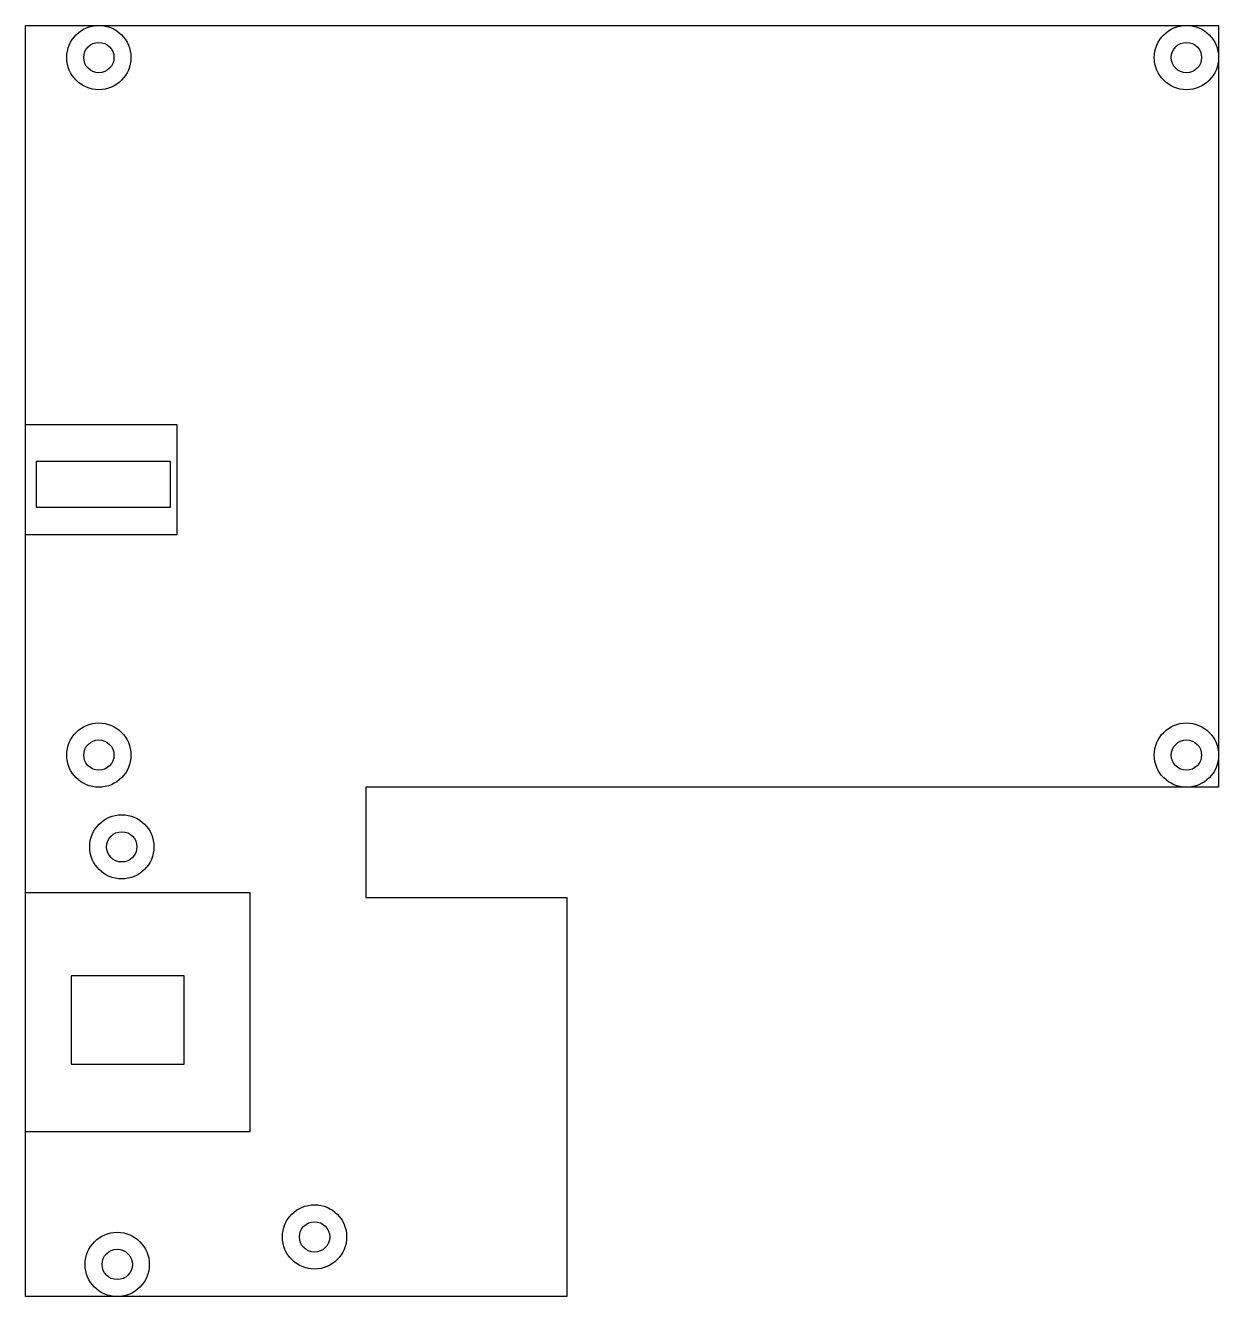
# Model space of a CAD drawing. Header units: millimetres. Extents: x 0 to 130, y -139 to 0.
import ezdxf

# ---------------------------------------------------------------- set-up
doc = ezdxf.new("R2010")
doc.units = ezdxf.units.MM
doc.layers.get('0').update_dxf_attribs({"linetype": 'CONTINUOUS'})

msp = doc.modelspace()

# ---------------------------------------------------------------- linework, layer by layer
for p, q in [((0, 0), (130, 0)), ((0, -138.5), (0, 0)), ((130, 0), (130, -83)), ((0, -43.5), (16.5, -43.5)), ((16.5, -43.5), (16.5, -55.5)), ((16.5, -55.5), (0, -55.5)), ((130, -83), (37.1, -83)), ((37.1, -83), (37.1, -95)), ((24.5, -94.5), (0, -94.5)), ((24.5, -120.5), (24.5, -94.5)), ((37.1, -95), (59, -95)), ((59, -95), (59, -138.5)), ((0, -120.5), (24.5, -120.5)), ((59, -138.5), (0, -138.5))]:
    msp.add_line(p, q)
for points in [[(15.79, -47.5), (1.17, -47.5), (1.17, -52.5), (15.79, -52.5)], [(17.3, -103.56), (4.99, -103.56), (4.99, -113.16), (17.3, -113.16)]]:
    msp.add_lwpolyline(points, close=True)
for centre, radius in [((8, -3.5), 3.5), ((126.5, -3.5), 3.5), ((8, -3.5), 1.65), ((126.5, -3.5), 1.65), ((8, -79.5), 3.5), ((126.5, -79.5), 3.5), ((8, -79.5), 1.65), ((126.5, -79.5), 1.65), ((10.5, -89.5), 3.5), ((10.5, -89.5), 1.65), ((31.5, -132), 3.5), ((10, -135), 3.5), ((31.5, -132), 1.65), ((10, -135), 1.65)]:
    msp.add_circle(centre, radius)

doc.saveas('drawing.dxf')
